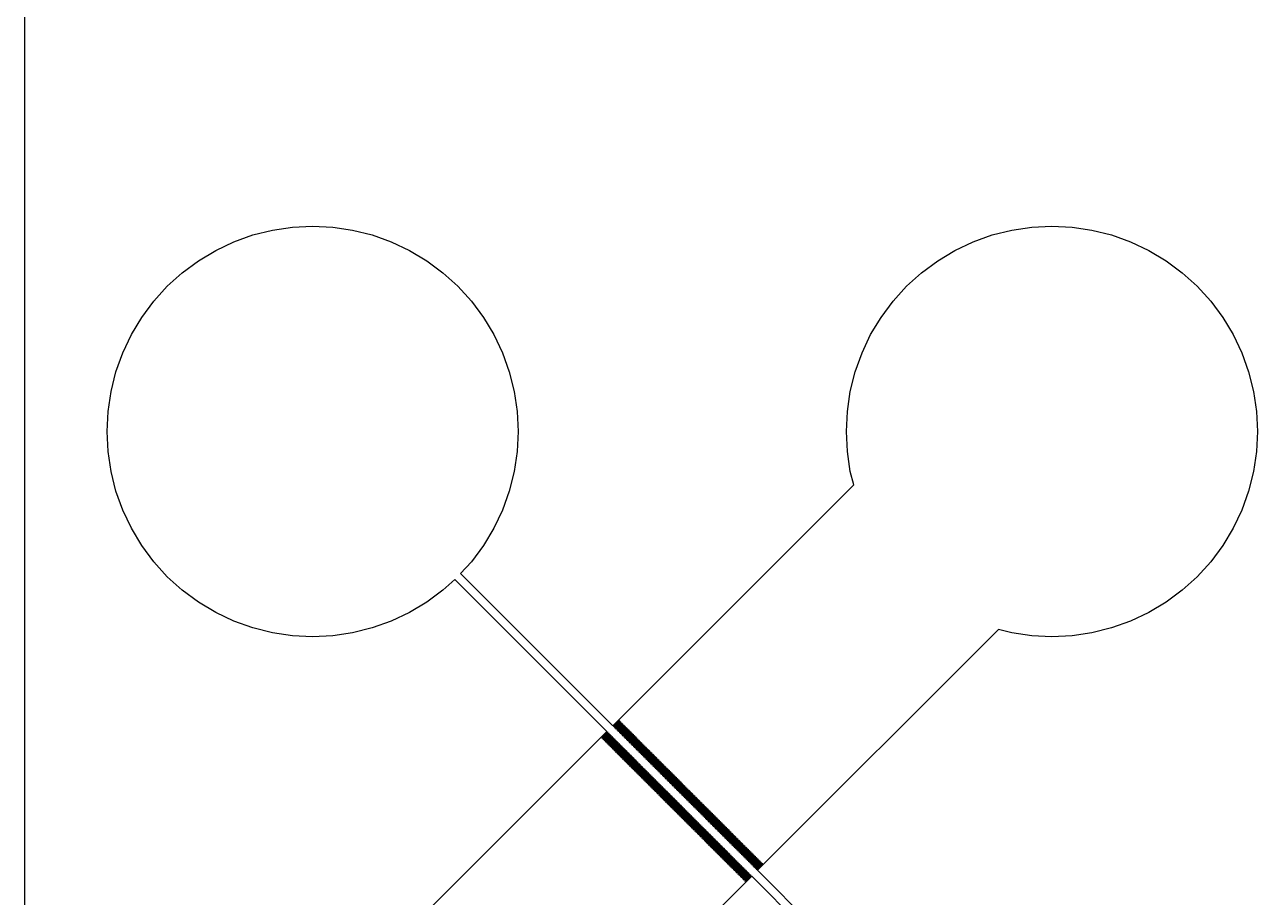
# Model space of a CAD drawing. Extents: x -16 to 132, y -40 to 113.
# Drawn here: x 1.02 to 16.36, y 26.41 to 37.27 of the extents above; entities that cross this region are included whole.
import ezdxf

# ---------------------------------------------------------------- set-up
doc = ezdxf.new("R2010")
doc.units = 0

msp = doc.modelspace()

# ---------------------------------------------------------------- linework, layer by layer
for p, q in [((1.0226, 72.6046), (1.0226, 1.0226)), ((3.86244, 34.6554), (4.1058, 34.7164)), ((4.1058, 34.7164), (4.35397, 34.7532)), ((4.35397, 34.7532), (4.60455, 34.7655)), ((4.60455, 34.7655), (4.85516, 34.7532)), ((4.85516, 34.7532), (5.1033, 34.7164)), ((5.1033, 34.7164), (5.34668, 34.6554)), ((13.0601, 34.6554), (13.3035, 34.7164)), ((13.3035, 34.7164), (13.5516, 34.7532)), ((13.5516, 34.7532), (13.8022, 34.7655)), ((13.8022, 34.7655), (14.0528, 34.7532)), ((14.0528, 34.7532), (14.301, 34.7164)), ((14.301, 34.7164), (14.5443, 34.6554)), ((3.39941, 34.4637), (3.62622, 34.5709)), ((3.62622, 34.5709), (3.86244, 34.6554)), ((5.34668, 34.6554), (5.5829, 34.5709)), ((5.5829, 34.5709), (5.80969, 34.4637)), ((12.5971, 34.4637), (12.8239, 34.5709)), ((12.8239, 34.5709), (13.0601, 34.6554)), ((14.5443, 34.6554), (14.7805, 34.5709)), ((14.7805, 34.5709), (15.0074, 34.4637)), ((3.18425, 34.3347), (3.39941, 34.4637)), ((5.80969, 34.4637), (6.02487, 34.3347)), ((12.3819, 34.3347), (12.5971, 34.4637)), ((15.0074, 34.4637), (15.2225, 34.3347)), ((2.98273, 34.1852), (3.18425, 34.3347)), ((6.02487, 34.3347), (6.22639, 34.1852)), ((12.1804, 34.1852), (12.3819, 34.3347)), ((15.2225, 34.3347), (15.424, 34.1852)), ((2.79683, 34.0167), (2.98273, 34.1852)), ((6.22639, 34.1852), (6.41229, 34.0167)), ((11.9945, 34.0167), (12.1804, 34.1852)), ((15.424, 34.1852), (15.6099, 34.0167)), ((2.62834, 33.8308), (2.79683, 34.0167)), ((6.41229, 34.0167), (6.58078, 33.8308)), ((11.826, 33.8308), (11.9945, 34.0167)), ((15.6099, 34.0167), (15.7784, 33.8308)), ((2.47891, 33.6293), (2.62834, 33.8308)), ((6.58078, 33.8308), (6.73021, 33.6293)), ((11.6766, 33.6293), (11.826, 33.8308)), ((15.7784, 33.8308), (15.9279, 33.6293)), ((2.34991, 33.4142), (2.47891, 33.6293)), ((6.73021, 33.6293), (6.85919, 33.4141)), ((11.5476, 33.4141), (11.6766, 33.6293)), ((15.9279, 33.6293), (16.0569, 33.4142)), ((2.24268, 33.1873), (2.34991, 33.4142)), ((6.85919, 33.4141), (6.96646, 33.1873)), ((11.4403, 33.1873), (11.5476, 33.4141)), ((16.0569, 33.4142), (16.1641, 33.1873)), ((2.15814, 32.9511), (2.24268, 33.1873)), ((6.96646, 33.1873), (7.05098, 32.9511)), ((11.3558, 32.9511), (11.4403, 33.1873)), ((16.1641, 33.1873), (16.2486, 32.9511)), ((2.09718, 32.7078), (2.15814, 32.9511)), ((7.05098, 32.9511), (7.11192, 32.7078)), ((11.2949, 32.7078), (11.3558, 32.9511)), ((16.2486, 32.9511), (16.3096, 32.7078)), ((2.06038, 32.4596), (2.09718, 32.7078)), ((7.11192, 32.7078), (7.14877, 32.4596)), ((11.258, 32.4596), (11.2949, 32.7078)), ((16.3096, 32.7078), (16.3464, 32.4596)), ((2.04807, 32.209), (2.06038, 32.4596)), ((7.14877, 32.4596), (7.16106, 32.209)), ((11.2457, 32.209), (11.258, 32.4596)), ((16.3464, 32.4596), (16.3587, 32.209)), ((2.06038, 31.9584), (2.04807, 32.209)), ((7.16106, 32.209), (7.14876, 31.9584)), ((11.258, 31.9584), (11.2457, 32.209)), ((16.3587, 32.209), (16.3464, 31.9584)), ((2.09718, 31.7103), (2.06038, 31.9584)), ((7.14876, 31.9584), (7.11194, 31.7103)), ((11.2948, 31.7103), (11.258, 31.9584)), ((16.3464, 31.9584), (16.3096, 31.7103)), ((2.15814, 31.4669), (2.09718, 31.7103)), ((7.11194, 31.7103), (7.05098, 31.4669)), ((11.3365, 31.5438), (11.2948, 31.7103)), ((16.3096, 31.7103), (16.2486, 31.4669)), ((2.24268, 31.2307), (2.15814, 31.4669)), ((7.05098, 31.4669), (6.96646, 31.2307)), ((8.33929, 28.5466), (11.3365, 31.5438)), ((16.2486, 31.4669), (16.1641, 31.2307)), ((2.34991, 31.0039), (2.24268, 31.2307)), ((6.96646, 31.2307), (6.85919, 31.0039)), ((16.1641, 31.2307), (16.0569, 31.0039)), ((2.47891, 30.7887), (2.34991, 31.0039)), ((6.85919, 31.0039), (6.73021, 30.7887)), ((16.0569, 31.0039), (15.9279, 30.7887)), ((2.62834, 30.5872), (2.47891, 30.7887)), ((6.73021, 30.7887), (6.58078, 30.5872)), ((15.9279, 30.7887), (15.7784, 30.5872)), ((2.79683, 30.4013), (2.62834, 30.5872)), ((6.58078, 30.5872), (6.44667, 30.4392)), ((15.7784, 30.5872), (15.6099, 30.4013)), ((2.98274, 30.2328), (2.79683, 30.4013)), ((6.37436, 30.3669), (6.22641, 30.2328)), ((8.267, 28.4743), (6.37436, 30.3669)), ((6.44667, 30.4392), (8.33929, 28.5466)), ((15.6099, 30.4013), (15.424, 30.2328)), ((3.18425, 30.0834), (2.98274, 30.2328)), ((6.22641, 30.2328), (6.02489, 30.0834)), ((15.424, 30.2328), (15.2225, 30.0834)), ((3.39943, 29.9544), (3.18425, 30.0834)), ((6.02489, 30.0834), (5.80969, 29.9544)), ((15.2225, 30.0834), (15.0073, 29.9544)), ((3.62624, 29.8471), (3.39943, 29.9544)), ((5.80969, 29.9544), (5.58292, 29.8471)), ((15.0073, 29.9544), (14.7805, 29.8471)), ((3.86246, 29.7626), (3.62624, 29.8471)), ((4.1058, 29.7017), (3.86246, 29.7626)), ((5.34669, 29.7626), (5.10333, 29.7016)), ((5.58292, 29.8471), (5.34669, 29.7626)), ((14.5443, 29.7626), (14.301, 29.7017)), ((14.7805, 29.8471), (14.5443, 29.7626)), ((4.35399, 29.6648), (4.1058, 29.7017)), ((4.60458, 29.6525), (4.35399, 29.6648)), ((4.85518, 29.6648), (4.60458, 29.6525)), ((5.10333, 29.7016), (4.85518, 29.6648)), ((13.137, 29.7433), (10.1398, 26.7461)), ((13.3035, 29.7016), (13.137, 29.7433)), ((13.5516, 29.6648), (13.3035, 29.7016)), ((13.8022, 29.6525), (13.5516, 29.6648)), ((14.0528, 29.6648), (13.8022, 29.6525)), ((14.301, 29.7017), (14.0528, 29.6648)), ((8.41884, 28.6116), (8.34653, 28.5393)), ((8.34653, 28.5393), (8.35376, 28.5321)), ((8.35376, 28.5321), (8.42607, 28.6044)), ((8.43329, 28.5972), (8.36099, 28.5249)), ((8.36823, 28.5177), (8.44054, 28.59)), ((8.44775, 28.5827), (8.37546, 28.5104)), ((8.38269, 28.5032), (8.45499, 28.5755)), ((8.46222, 28.5683), (8.38992, 28.496)), ((8.39716, 28.4887), (8.46944, 28.561)), ((8.47668, 28.5538), (8.40437, 28.4815)), ((8.41162, 28.4743), (8.4839, 28.5466)), ((8.42607, 28.6044), (8.41884, 28.6116)), ((8.49115, 28.5393), (8.41884, 28.467)), ((8.42607, 28.4598), (8.49837, 28.5321)), ((8.44054, 28.59), (8.43329, 28.5972)), ((8.45499, 28.5755), (8.44775, 28.5827)), ((8.46944, 28.561), (8.46222, 28.5683)), ((8.4839, 28.5466), (8.47668, 28.5538)), ((8.49837, 28.5321), (8.49115, 28.5393)), ((5.26976, 25.4771), (8.267, 28.4743)), ((8.27425, 28.467), (8.20193, 28.3947)), ((8.20193, 28.3947), (8.20915, 28.3875)), ((8.20915, 28.3875), (8.28146, 28.4598)), ((8.2887, 28.4526), (8.21638, 28.3803)), ((8.21638, 28.3803), (8.22362, 28.373)), ((8.22362, 28.373), (8.29593, 28.4453)), ((8.30316, 28.4381), (8.23085, 28.3658)), ((8.23807, 28.3586), (8.31038, 28.4309)), ((8.31763, 28.4237), (8.24532, 28.3513)), ((8.25253, 28.3441), (8.32484, 28.4164)), ((8.33208, 28.4092), (8.25977, 28.3369)), ((8.267, 28.3297), (8.33931, 28.402)), ((8.34653, 28.3947), (8.27423, 28.3224)), ((8.28146, 28.4598), (8.27425, 28.467)), ((8.28145, 28.3152), (8.35376, 28.3875)), ((8.29593, 28.4453), (8.2887, 28.4526)), ((8.36099, 28.3803), (8.2887, 28.308)), ((8.29591, 28.3008), (8.36823, 28.373)), ((8.31038, 28.4309), (8.30316, 28.4381)), ((8.32484, 28.4164), (8.31763, 28.4237)), ((8.33931, 28.402), (8.33208, 28.4092)), ((8.35376, 28.3875), (8.34653, 28.3947)), ((8.36099, 28.5249), (8.36823, 28.5177)), ((8.36823, 28.373), (8.36099, 28.3803)), ((8.37546, 28.5104), (8.38269, 28.5032)), ((8.38992, 28.496), (8.39716, 28.4887)), ((8.40437, 28.4815), (8.41162, 28.4743)), ((8.41884, 28.467), (8.42607, 28.4598)), ((8.50562, 28.5249), (8.4333, 28.4526)), ((8.4333, 28.4526), (8.44054, 28.4453)), ((8.44054, 28.4453), (8.51283, 28.5177)), ((8.52008, 28.5104), (8.44777, 28.4381)), ((8.44777, 28.4381), (8.455, 28.4309)), ((8.455, 28.4309), (8.5273, 28.5032)), ((8.53453, 28.496), (8.46222, 28.4237)), ((8.46222, 28.4237), (8.46947, 28.4164)), ((8.46947, 28.4164), (8.54176, 28.4887)), ((8.549, 28.4815), (8.47668, 28.4092)), ((8.47668, 28.4092), (8.4839, 28.402)), ((8.4839, 28.402), (8.55621, 28.4743)), ((8.56346, 28.467), (8.49115, 28.3947)), ((8.49115, 28.3947), (8.49837, 28.3875)), ((8.49837, 28.3875), (8.57068, 28.4598)), ((8.51283, 28.5177), (8.50562, 28.5249)), ((8.57791, 28.4526), (8.50562, 28.3803)), ((8.50562, 28.3803), (8.51283, 28.373)), ((8.51283, 28.373), (8.58514, 28.4453)), ((8.5273, 28.5032), (8.52008, 28.5104)), ((8.59238, 28.4381), (8.52008, 28.3658)), ((8.5273, 28.3586), (8.59961, 28.4309)), ((8.54176, 28.4887), (8.53453, 28.496)), ((8.60683, 28.4236), (8.53455, 28.3513)), ((8.54176, 28.3441), (8.61407, 28.4164)), ((8.55621, 28.4743), (8.549, 28.4815)), ((8.62129, 28.4092), (8.54901, 28.3369)), ((8.55623, 28.3297), (8.62854, 28.4019)), ((8.57068, 28.4598), (8.56346, 28.467)), ((8.63576, 28.3947), (8.56346, 28.3224)), ((8.57069, 28.3152), (8.64301, 28.3875)), ((8.58514, 28.4453), (8.57791, 28.4526)), ((8.65022, 28.3803), (8.57793, 28.308)), ((8.58514, 28.3007), (8.65746, 28.373)), ((8.59961, 28.4309), (8.59238, 28.4381)), ((8.61407, 28.4164), (8.60683, 28.4236)), ((8.62854, 28.4019), (8.62129, 28.4092)), ((8.64301, 28.3875), (8.63576, 28.3947)), ((8.65746, 28.373), (8.65022, 28.3803)), ((8.23085, 28.3658), (8.23807, 28.3586)), ((8.24532, 28.3513), (8.25253, 28.3441)), ((8.25977, 28.3369), (8.267, 28.3297)), ((8.27423, 28.3224), (8.28145, 28.3152)), ((8.2887, 28.308), (8.29591, 28.3008)), ((8.37546, 28.3658), (8.30316, 28.2935)), ((8.30316, 28.2935), (8.31038, 28.2863)), ((8.31038, 28.2863), (8.38269, 28.3586)), ((8.38992, 28.3513), (8.31763, 28.279)), ((8.31763, 28.279), (8.32486, 28.2718)), ((8.32486, 28.2718), (8.39717, 28.3441)), ((8.40439, 28.3369), (8.33209, 28.2646)), ((8.33209, 28.2646), (8.33931, 28.2574)), ((8.33931, 28.2574), (8.41162, 28.3297)), ((8.41885, 28.3224), (8.34654, 28.2501)), ((8.34654, 28.2501), (8.35378, 28.2429)), ((8.35378, 28.2429), (8.42609, 28.3152)), ((8.4333, 28.308), (8.36099, 28.2357)), ((8.36099, 28.2357), (8.36824, 28.2284)), ((8.36824, 28.2284), (8.44055, 28.3007)), ((8.38269, 28.3586), (8.37546, 28.3658)), ((8.44777, 28.2935), (8.37546, 28.2212)), ((8.37546, 28.2212), (8.38271, 28.214)), ((8.38271, 28.214), (8.45502, 28.2863)), ((8.39717, 28.3441), (8.38992, 28.3513)), ((8.46223, 28.279), (8.38992, 28.2067)), ((8.39716, 28.1995), (8.46947, 28.2718)), ((8.41162, 28.3297), (8.40439, 28.3369)), ((8.4767, 28.2646), (8.40439, 28.1923)), ((8.41162, 28.185), (8.48392, 28.2574)), ((8.49115, 28.2501), (8.41884, 28.1778)), ((8.42609, 28.3152), (8.41885, 28.3224)), ((8.42609, 28.1706), (8.49838, 28.2429)), ((8.44055, 28.3007), (8.4333, 28.308)), ((8.50562, 28.2357), (8.4333, 28.1634)), ((8.44055, 28.1561), (8.51285, 28.2284)), ((8.45502, 28.2863), (8.44777, 28.2935)), ((8.52008, 28.2212), (8.44777, 28.1489)), ((8.46947, 28.2718), (8.46223, 28.279)), ((8.48392, 28.2574), (8.4767, 28.2646)), ((8.49838, 28.2429), (8.49115, 28.2501)), ((8.51285, 28.2284), (8.50562, 28.2357)), ((8.52008, 28.3658), (8.5273, 28.3586)), ((8.52731, 28.214), (8.52008, 28.2212)), ((8.53455, 28.3513), (8.54176, 28.3441)), ((8.54901, 28.3369), (8.55623, 28.3297)), ((8.56346, 28.3224), (8.57069, 28.3152)), ((8.57793, 28.308), (8.58514, 28.3007)), ((8.66469, 28.3658), (8.59239, 28.2935)), ((8.59239, 28.2935), (8.59961, 28.2863)), ((8.59961, 28.2863), (8.67192, 28.3586)), ((8.67914, 28.3513), (8.60683, 28.279)), ((8.60683, 28.279), (8.61407, 28.2718)), ((8.61407, 28.2718), (8.68639, 28.3441)), ((8.6936, 28.3369), (8.62129, 28.2646)), ((8.62129, 28.2646), (8.62854, 28.2573)), ((8.62854, 28.2573), (8.70085, 28.3297)), ((8.70807, 28.3224), (8.63576, 28.2501)), ((8.63576, 28.2501), (8.64299, 28.2429)), ((8.64299, 28.2429), (8.7153, 28.3152)), ((8.72253, 28.308), (8.65022, 28.2356)), ((8.65022, 28.2356), (8.65747, 28.2284)), ((8.65747, 28.2284), (8.72977, 28.3007)), ((8.67192, 28.3586), (8.66469, 28.3658)), ((8.73698, 28.2935), (8.66469, 28.2212)), ((8.66469, 28.2212), (8.67194, 28.214)), ((8.67194, 28.214), (8.74422, 28.2863)), ((8.68639, 28.3441), (8.67914, 28.3513)), ((8.75145, 28.279), (8.67915, 28.2067)), ((8.68639, 28.1995), (8.75868, 28.2718)), ((8.70085, 28.3297), (8.6936, 28.3369)), ((8.76591, 28.2646), (8.69362, 28.1923)), ((8.70085, 28.185), (8.77315, 28.2573)), ((8.7153, 28.3152), (8.70807, 28.3224)), ((8.78038, 28.2501), (8.70808, 28.1778)), ((8.71532, 28.1706), (8.78761, 28.2429)), ((8.72977, 28.3007), (8.72253, 28.308)), ((8.79485, 28.2356), (8.72253, 28.1633)), ((8.72978, 28.1561), (8.80208, 28.2284)), ((8.74422, 28.2863), (8.73698, 28.2935)), ((8.80931, 28.2212), (8.737, 28.1489)), ((8.75868, 28.2718), (8.75145, 28.279)), ((8.77315, 28.2573), (8.76591, 28.2646)), ((8.78761, 28.2429), (8.78038, 28.2501)), ((8.80208, 28.2284), (8.79485, 28.2356)), ((8.81653, 28.214), (8.80931, 28.2212)), ((8.38992, 28.2067), (8.39716, 28.1995)), ((8.40439, 28.1923), (8.41162, 28.185)), ((8.41884, 28.1778), (8.42609, 28.1706)), ((8.4333, 28.1634), (8.44055, 28.1561)), ((8.44777, 28.1489), (8.45502, 28.1417)), ((8.45502, 28.1417), (8.52731, 28.214)), ((8.53455, 28.2067), (8.46223, 28.1344)), ((8.46223, 28.1344), (8.46948, 28.1272)), ((8.46948, 28.1272), (8.54178, 28.1995)), ((8.54901, 28.1923), (8.4767, 28.12)), ((8.4767, 28.12), (8.48393, 28.1127)), ((8.48393, 28.1127), (8.55624, 28.185)), ((8.56348, 28.1778), (8.49117, 28.1055)), ((8.49117, 28.1055), (8.49838, 28.0983)), ((8.49838, 28.0983), (8.57069, 28.1706)), ((8.57794, 28.1633), (8.50563, 28.091)), ((8.50563, 28.091), (8.51285, 28.0838)), ((8.51285, 28.0838), (8.58516, 28.1561)), ((8.59239, 28.1489), (8.52008, 28.0766)), ((8.52008, 28.0766), (8.52731, 28.0694)), ((8.52731, 28.0694), (8.59962, 28.1416)), ((8.54178, 28.1995), (8.53455, 28.2067)), ((8.60686, 28.1344), (8.53455, 28.0621)), ((8.54176, 28.0549), (8.61407, 28.1272)), ((8.55624, 28.185), (8.54901, 28.1923)), ((8.62131, 28.12), (8.54901, 28.0477)), ((8.55623, 28.0404), (8.62854, 28.1127)), ((8.57069, 28.1706), (8.56348, 28.1778)), ((8.63577, 28.1055), (8.56348, 28.0332)), ((8.57069, 28.026), (8.64301, 28.0983)), ((8.65022, 28.091), (8.57793, 28.0187)), ((8.58516, 28.1561), (8.57794, 28.1633)), ((8.58516, 28.0115), (8.65747, 28.0838)), ((8.59962, 28.1416), (8.59239, 28.1489)), ((8.66469, 28.0766), (8.59239, 28.0043)), ((8.59962, 27.997), (8.67194, 28.0694)), ((8.61407, 28.1272), (8.60686, 28.1344)), ((8.62854, 28.1127), (8.62131, 28.12)), ((8.64301, 28.0983), (8.63577, 28.1055)), ((8.65747, 28.0838), (8.65022, 28.091)), ((8.67194, 28.0694), (8.66469, 28.0766)), ((8.67915, 28.2067), (8.68639, 28.1995)), ((8.69362, 28.1923), (8.70085, 28.185)), ((8.70808, 28.1778), (8.71532, 28.1706)), ((8.72253, 28.1633), (8.72978, 28.1561)), ((8.737, 28.1489), (8.74422, 28.1416)), ((8.74422, 28.1416), (8.81653, 28.214)), ((8.82378, 28.2067), (8.75146, 28.1344)), ((8.75146, 28.1344), (8.75868, 28.1272)), ((8.75868, 28.1272), (8.83099, 28.1995)), ((8.83823, 28.1923), (8.76591, 28.12)), ((8.76591, 28.12), (8.77315, 28.1127)), ((8.77315, 28.1127), (8.84546, 28.185)), ((8.85269, 28.1778), (8.78038, 28.1055)), ((8.78038, 28.1055), (8.78761, 28.0983)), ((8.78761, 28.0983), (8.85991, 28.1706)), ((8.86716, 28.1633), (8.79485, 28.091)), ((8.79485, 28.091), (8.80208, 28.0838)), ((8.80208, 28.0838), (8.87437, 28.1561)), ((8.88161, 28.1489), (8.80931, 28.0766)), ((8.80931, 28.0766), (8.81654, 28.0694)), ((8.81654, 28.0694), (8.88884, 28.1416)), ((8.83099, 28.1995), (8.82378, 28.2067)), ((8.89606, 28.1344), (8.82378, 28.0621)), ((8.83101, 28.0549), (8.90331, 28.1272)), ((8.84546, 28.185), (8.83823, 28.1923)), ((8.91052, 28.1199), (8.83824, 28.0477)), ((8.84546, 28.0404), (8.91777, 28.1127)), ((8.85991, 28.1706), (8.85269, 28.1778)), ((8.92499, 28.1055), (8.85271, 28.0332)), ((8.85992, 28.026), (8.93224, 28.0983)), ((8.87437, 28.1561), (8.86716, 28.1633)), ((8.93945, 28.091), (8.86716, 28.0187)), ((8.87439, 28.0115), (8.9467, 28.0838)), ((8.88884, 28.1416), (8.88161, 28.1489)), ((8.95392, 28.0766), (8.88161, 28.0043)), ((8.88885, 27.997), (8.96117, 28.0693)), ((8.90331, 28.1272), (8.89606, 28.1344)), ((8.91777, 28.1127), (8.91052, 28.1199)), ((8.93224, 28.0983), (8.92499, 28.1055)), ((8.9467, 28.0838), (8.93945, 28.091)), ((8.96117, 28.0693), (8.95392, 28.0766)), ((8.53455, 28.0621), (8.54176, 28.0549)), ((8.54901, 28.0477), (8.55623, 28.0404)), ((8.56348, 28.0332), (8.57069, 28.026)), ((8.57793, 28.0187), (8.58516, 28.0115)), ((8.59239, 28.0043), (8.59962, 27.997)), ((8.67915, 28.0621), (8.60686, 27.9898)), ((8.60686, 27.9898), (8.61409, 27.9826)), ((8.61409, 27.9826), (8.6864, 28.0549)), ((8.69362, 28.0477), (8.62131, 27.9753)), ((8.62131, 27.9753), (8.62856, 27.9681)), ((8.62856, 27.9681), (8.70087, 28.0404)), ((8.70808, 28.0332), (8.63577, 27.9609)), ((8.63577, 27.9609), (8.64301, 27.9537)), ((8.64301, 27.9537), (8.71532, 28.026)), ((8.72255, 28.0187), (8.65024, 27.9464)), ((8.65024, 27.9464), (8.65747, 27.9392)), ((8.65747, 27.9392), (8.72978, 28.0115)), ((8.73701, 28.0043), (8.6647, 27.932)), ((8.6647, 27.932), (8.67194, 27.9247)), ((8.67194, 27.9247), (8.74423, 27.997)), ((8.6864, 28.0549), (8.67915, 28.0621)), ((8.75146, 27.9898), (8.67915, 27.9175)), ((8.67915, 27.9175), (8.6864, 27.9103)), ((8.6864, 27.9103), (8.7587, 27.9826)), ((8.70087, 28.0404), (8.69362, 28.0477)), ((8.76593, 27.9753), (8.69362, 27.903)), ((8.70085, 27.8958), (8.77315, 27.9681)), ((8.71532, 28.026), (8.70808, 28.0332)), ((8.7804, 27.9609), (8.70808, 27.8886)), ((8.71532, 27.8813), (8.78761, 27.9537)), ((8.79485, 27.9464), (8.72253, 27.8741)), ((8.72978, 28.0115), (8.72255, 28.0187)), ((8.72978, 27.8669), (8.80208, 27.9392)), ((8.80931, 27.932), (8.737, 27.8597)), ((8.74423, 27.997), (8.73701, 28.0043)), ((8.74423, 27.8524), (8.81654, 27.9247)), ((8.7587, 27.9826), (8.75146, 27.9898)), ((8.82378, 27.9175), (8.75146, 27.8452)), ((8.77315, 27.9681), (8.76593, 27.9753)), ((8.78761, 27.9537), (8.7804, 27.9609)), ((8.80208, 27.9392), (8.79485, 27.9464)), ((8.81654, 27.9247), (8.80931, 27.932)), ((8.82378, 28.0621), (8.83101, 28.0549)), ((8.83101, 27.9103), (8.82378, 27.9175)), ((8.83824, 28.0477), (8.84546, 28.0404)), ((8.85271, 28.0332), (8.85992, 28.026)), ((8.86716, 28.0187), (8.87439, 28.0115)), ((8.88161, 28.0043), (8.88885, 27.997)), ((8.96838, 28.0621), (8.89607, 27.9898)), ((8.89607, 27.9898), (8.90331, 27.9826)), ((8.90331, 27.9826), (8.97562, 28.0549)), ((8.98285, 28.0476), (8.91054, 27.9753)), ((8.91054, 27.9753), (8.91777, 27.9681)), ((8.91777, 27.9681), (8.99008, 28.0404)), ((8.9973, 28.0332), (8.92499, 27.9609)), ((8.92499, 27.9609), (8.93224, 27.9536)), ((8.93224, 27.9536), (9.00455, 28.026)), ((9.01176, 28.0187), (8.93945, 27.9464)), ((8.93945, 27.9464), (8.9467, 27.9392)), ((8.9467, 27.9392), (9.01898, 28.0115)), ((9.02623, 28.0043), (8.95392, 27.932)), ((8.95392, 27.932), (8.96117, 27.9247)), ((8.96117, 27.9247), (9.03345, 27.997)), ((8.97562, 28.0549), (8.96838, 28.0621)), ((9.0407, 27.9898), (8.96838, 27.9175)), ((8.96838, 27.9175), (8.97563, 27.9103)), ((8.97563, 27.9103), (9.04791, 27.9826)), ((8.99008, 28.0404), (8.98285, 28.0476)), ((9.05516, 27.9753), (8.98285, 27.903)), ((8.9901, 27.8958), (9.06238, 27.9681)), ((9.00455, 28.026), (8.9973, 28.0332)), ((9.06963, 27.9609), (8.99731, 27.8886)), ((9.00455, 27.8813), (9.07684, 27.9536)), ((9.01898, 28.0115), (9.01176, 28.0187)), ((9.08409, 27.9464), (9.01178, 27.8741)), ((9.019, 27.8669), (9.09131, 27.9392)), ((9.03345, 27.997), (9.02623, 28.0043)), ((9.09854, 27.932), (9.02623, 27.8596)), ((9.03346, 27.8524), (9.10577, 27.9247)), ((9.04791, 27.9826), (9.0407, 27.9898)), ((9.11301, 27.9175), (9.0407, 27.8452)), ((9.06238, 27.9681), (9.05516, 27.9753)), ((9.07684, 27.9536), (9.06963, 27.9609)), ((9.09131, 27.9392), (9.08409, 27.9464)), ((9.10577, 27.9247), (9.09854, 27.932)), ((9.12022, 27.9103), (9.11301, 27.9175)), ((8.69362, 27.903), (8.70085, 27.8958)), ((8.70808, 27.8886), (8.71532, 27.8813)), ((8.72253, 27.8741), (8.72978, 27.8669)), ((8.737, 27.8597), (8.74423, 27.8524)), ((8.75146, 27.8452), (8.7587, 27.838)), ((8.7587, 27.838), (8.83101, 27.9103)), ((8.83826, 27.903), (8.76595, 27.8307)), ((8.76595, 27.8307), (8.77316, 27.8235)), ((8.77316, 27.8235), (8.84547, 27.8958)), ((8.85271, 27.8886), (8.7804, 27.8163)), ((8.7804, 27.8163), (8.78763, 27.809)), ((8.78763, 27.809), (8.85994, 27.8813)), ((8.86717, 27.8741), (8.79486, 27.8018)), ((8.79486, 27.8018), (8.80208, 27.7946)), ((8.80208, 27.7946), (8.87439, 27.8669)), ((8.88162, 27.8596), (8.80933, 27.7873)), ((8.80933, 27.7873), (8.81654, 27.7801)), ((8.81654, 27.7801), (8.88885, 27.8524)), ((8.89607, 27.8452), (8.82378, 27.7729)), ((8.82378, 27.7729), (8.83101, 27.7657)), ((8.83101, 27.7657), (8.90332, 27.838)), ((8.91054, 27.8307), (8.83824, 27.7584)), ((8.83824, 27.7584), (8.84547, 27.7512)), ((8.84547, 27.8958), (8.83826, 27.903)), ((8.84547, 27.7512), (8.91779, 27.8235)), ((8.85994, 27.8813), (8.85271, 27.8886)), ((8.925, 27.8163), (8.85271, 27.744)), ((8.85992, 27.7367), (8.93224, 27.8091)), ((8.87439, 27.8669), (8.86717, 27.8741)), ((8.93947, 27.8018), (8.86717, 27.7295)), ((8.87439, 27.7223), (8.9467, 27.7946)), ((8.88885, 27.8524), (8.88162, 27.8596)), ((8.95393, 27.7874), (8.88162, 27.715)), ((8.88885, 27.7078), (8.96117, 27.7801)), ((8.90332, 27.838), (8.89607, 27.8452)), ((8.9684, 27.7729), (8.89609, 27.7006)), ((8.90332, 27.6933), (8.97563, 27.7657)), ((8.91779, 27.8235), (8.91054, 27.8307)), ((8.98286, 27.7584), (8.91055, 27.6861)), ((8.93224, 27.8091), (8.925, 27.8163)), ((8.9467, 27.7946), (8.93947, 27.8018)), ((8.96117, 27.7801), (8.95393, 27.7874)), ((8.97563, 27.7657), (8.9684, 27.7729)), ((8.98285, 27.903), (8.9901, 27.8958)), ((8.9901, 27.7512), (8.98286, 27.7584)), ((8.99731, 27.8886), (9.00455, 27.8813)), ((9.01178, 27.8741), (9.019, 27.8669)), ((9.02623, 27.8596), (9.03346, 27.8524)), ((9.0407, 27.8452), (9.04791, 27.838)), ((9.04791, 27.838), (9.12022, 27.9103)), ((9.12747, 27.903), (9.05516, 27.8307)), ((9.05516, 27.8307), (9.06238, 27.8235)), ((9.06238, 27.8235), (9.13469, 27.8958)), ((9.14194, 27.8886), (9.06963, 27.8163)), ((9.06963, 27.8163), (9.07684, 27.809)), ((9.07684, 27.809), (9.14915, 27.8813)), ((9.15637, 27.8741), (9.08409, 27.8018)), ((9.08409, 27.8018), (9.09131, 27.7946)), ((9.09131, 27.7946), (9.16362, 27.8669)), ((9.17084, 27.8596), (9.09856, 27.7873)), ((9.09856, 27.7873), (9.10577, 27.7801)), ((9.10577, 27.7801), (9.17807, 27.8524)), ((9.1853, 27.8452), (9.11302, 27.7729)), ((9.11302, 27.7729), (9.12024, 27.7657)), ((9.12024, 27.7657), (9.19254, 27.8379)), ((9.13469, 27.8958), (9.12747, 27.903)), ((9.19977, 27.8307), (9.12747, 27.7584)), ((9.12747, 27.7584), (9.1347, 27.7512)), ((9.1347, 27.7512), (9.207, 27.8235)), ((9.14915, 27.8813), (9.14194, 27.8886)), ((9.21423, 27.8163), (9.14194, 27.7439)), ((9.14915, 27.7367), (9.22147, 27.809)), ((9.16362, 27.8669), (9.15637, 27.8741)), ((9.2287, 27.8018), (9.15639, 27.7295)), ((9.16362, 27.7223), (9.23593, 27.7946)), ((9.17807, 27.8524), (9.17084, 27.8596)), ((9.24316, 27.7873), (9.17085, 27.715)), ((9.17809, 27.7078), (9.2504, 27.7801)), ((9.19254, 27.8379), (9.1853, 27.8452)), ((9.25761, 27.7729), (9.1853, 27.7006)), ((9.19255, 27.6933), (9.26486, 27.7656)), ((9.207, 27.8235), (9.19977, 27.8307)), ((9.27208, 27.7584), (9.19977, 27.6861)), ((9.22147, 27.809), (9.21423, 27.8163)), ((9.23593, 27.7946), (9.2287, 27.8018)), ((9.2504, 27.7801), (9.24316, 27.7873)), ((9.26486, 27.7656), (9.25761, 27.7729)), ((9.2793, 27.7512), (9.27208, 27.7584)), ((8.85271, 27.744), (8.85992, 27.7367)), ((8.86717, 27.7295), (8.87439, 27.7223)), ((8.88162, 27.715), (8.88885, 27.7078)), ((8.89609, 27.7006), (8.90332, 27.6933)), ((8.91055, 27.6861), (8.91779, 27.6789)), ((8.91779, 27.6789), (8.9901, 27.7512)), ((8.99733, 27.7439), (8.92502, 27.6716)), ((8.92502, 27.6716), (8.93225, 27.6644)), ((8.93225, 27.6644), (9.00456, 27.7367)), ((9.01178, 27.7295), (8.93947, 27.6572)), ((8.93947, 27.6572), (8.94672, 27.6499)), ((8.94672, 27.6499), (9.01901, 27.7223)), ((9.02625, 27.715), (8.95393, 27.6427)), ((8.95393, 27.6427), (8.96117, 27.6355)), ((8.96117, 27.6355), (9.03346, 27.7078)), ((9.04071, 27.7006), (8.9684, 27.6283)), ((8.9684, 27.6283), (8.97563, 27.621)), ((8.97563, 27.621), (9.04793, 27.6933)), ((9.05516, 27.6861), (8.98285, 27.6138)), ((8.98285, 27.6138), (8.9901, 27.6066)), ((8.9901, 27.6066), (9.06239, 27.6789)), ((9.06963, 27.6717), (8.99731, 27.5993)), ((9.00456, 27.7367), (8.99733, 27.7439)), ((9.00455, 27.5921), (9.07684, 27.6644)), ((9.01901, 27.7223), (9.01178, 27.7295)), ((9.08409, 27.6572), (9.01178, 27.5849)), ((9.019, 27.5777), (9.09131, 27.65)), ((9.03346, 27.7078), (9.02625, 27.715)), ((9.09856, 27.6427), (9.02625, 27.5704)), ((9.03346, 27.5632), (9.10577, 27.6355)), ((9.04793, 27.6933), (9.04071, 27.7006)), ((9.11302, 27.6283), (9.04071, 27.556)), ((9.04793, 27.5487), (9.12024, 27.621)), ((9.06239, 27.6789), (9.05516, 27.6861)), ((9.12749, 27.6138), (9.05518, 27.5415)), ((9.06239, 27.5343), (9.1347, 27.6066)), ((9.07684, 27.6644), (9.06963, 27.6717)), ((9.09131, 27.65), (9.08409, 27.6572)), ((9.10577, 27.6355), (9.09856, 27.6427)), ((9.12024, 27.621), (9.11302, 27.6283)), ((9.1347, 27.6066), (9.12749, 27.6138)), ((9.14194, 27.7439), (9.14915, 27.7367)), ((9.15639, 27.7295), (9.16362, 27.7223)), ((9.17085, 27.715), (9.17809, 27.7078)), ((9.1853, 27.7006), (9.19255, 27.6933)), ((9.19977, 27.6861), (9.207, 27.6789)), ((9.207, 27.6789), (9.2793, 27.7512)), ((9.28654, 27.7439), (9.21423, 27.6716)), ((9.21423, 27.6716), (9.22147, 27.6644)), ((9.22147, 27.6644), (9.29376, 27.7367)), ((9.30099, 27.7295), (9.2287, 27.6572)), ((9.2287, 27.6572), (9.23593, 27.6499)), ((9.23593, 27.6499), (9.30823, 27.7223)), ((9.31546, 27.715), (9.24315, 27.6427)), ((9.24315, 27.6427), (9.2504, 27.6355)), ((9.2504, 27.6355), (9.32268, 27.7078)), ((9.32993, 27.7006), (9.25761, 27.6283)), ((9.25761, 27.6283), (9.26485, 27.621)), ((9.26485, 27.621), (9.33714, 27.6933)), ((9.34439, 27.6861), (9.27208, 27.6138)), ((9.27208, 27.6138), (9.2793, 27.6066)), ((9.2793, 27.6066), (9.35161, 27.6789)), ((9.35884, 27.6717), (9.28653, 27.5993)), ((9.29376, 27.7367), (9.28654, 27.7439)), ((9.29376, 27.5921), (9.36607, 27.6644)), ((9.30823, 27.7223), (9.30099, 27.7295)), ((9.37331, 27.6572), (9.30099, 27.5849)), ((9.30821, 27.5777), (9.38052, 27.65)), ((9.32268, 27.7078), (9.31546, 27.715)), ((9.38777, 27.6427), (9.31546, 27.5704)), ((9.32268, 27.5632), (9.39499, 27.6355)), ((9.33714, 27.6933), (9.32993, 27.7006)), ((9.40224, 27.6283), (9.32993, 27.556)), ((9.33714, 27.5487), (9.40945, 27.621)), ((9.35161, 27.6789), (9.34439, 27.6861)), ((9.41667, 27.6138), (9.34439, 27.5415)), ((9.35161, 27.5343), (9.42392, 27.6066)), ((9.36607, 27.6644), (9.35884, 27.6717)), ((9.38052, 27.65), (9.37331, 27.6572)), ((9.39499, 27.6355), (9.38777, 27.6427)), ((9.40945, 27.621), (9.40224, 27.6283)), ((9.42392, 27.6066), (9.41667, 27.6138)), ((8.99731, 27.5993), (9.00455, 27.5921)), ((9.01178, 27.5849), (9.019, 27.5777)), ((9.02625, 27.5704), (9.03346, 27.5632)), ((9.04071, 27.556), (9.04793, 27.5487)), ((9.05518, 27.5415), (9.06239, 27.5343)), ((9.14195, 27.5993), (9.06964, 27.527)), ((9.06964, 27.527), (9.07686, 27.5198)), ((9.07686, 27.5198), (9.14917, 27.5921)), ((9.15639, 27.5849), (9.08409, 27.5126)), ((9.08409, 27.5126), (9.09132, 27.5053)), ((9.09132, 27.5053), (9.16364, 27.5776)), ((9.17084, 27.5704), (9.09854, 27.4981)), ((9.09854, 27.4981), (9.10577, 27.4909)), ((9.10577, 27.4909), (9.17809, 27.5632)), ((9.1853, 27.556), (9.11301, 27.4837)), ((9.11301, 27.4837), (9.12022, 27.4764)), ((9.12022, 27.4764), (9.19254, 27.5488)), ((9.19977, 27.5415), (9.12747, 27.4692)), ((9.12747, 27.4692), (9.13469, 27.462)), ((9.13469, 27.462), (9.207, 27.5343)), ((9.21423, 27.527), (9.14194, 27.4547)), ((9.14194, 27.4547), (9.14915, 27.4475)), ((9.14917, 27.5921), (9.14195, 27.5993)), ((9.14915, 27.4475), (9.22147, 27.5198)), ((9.16364, 27.5776), (9.15639, 27.5849)), ((9.2287, 27.5126), (9.15639, 27.4403)), ((9.16362, 27.433), (9.23593, 27.5054)), ((9.17809, 27.5632), (9.17084, 27.5704)), ((9.24316, 27.4981), (9.17085, 27.4258)), ((9.17809, 27.4186), (9.2504, 27.4909)), ((9.19254, 27.5488), (9.1853, 27.556)), ((9.25763, 27.4836), (9.18532, 27.4113)), ((9.19255, 27.4041), (9.26486, 27.4764)), ((9.207, 27.5343), (9.19977, 27.5415)), ((9.27208, 27.4692), (9.19977, 27.3969)), ((9.20702, 27.3896), (9.27931, 27.462)), ((9.22147, 27.5198), (9.21423, 27.527)), ((9.28654, 27.4547), (9.21423, 27.3824)), ((9.23593, 27.5054), (9.2287, 27.5126)), ((9.2504, 27.4909), (9.24316, 27.4981)), ((9.26486, 27.4764), (9.25763, 27.4836)), ((9.27931, 27.462), (9.27208, 27.4692)), ((9.28653, 27.5993), (9.29376, 27.5921)), ((9.29376, 27.4475), (9.28654, 27.4547)), ((9.30099, 27.5849), (9.30821, 27.5777)), ((9.31546, 27.5704), (9.32268, 27.5632)), ((9.32993, 27.556), (9.33714, 27.5487)), ((9.34439, 27.5415), (9.35161, 27.5343)), ((9.43114, 27.5993), (9.35886, 27.527)), ((9.35886, 27.527), (9.36607, 27.5198)), ((9.36607, 27.5198), (9.43837, 27.5921)), ((9.4456, 27.5849), (9.37332, 27.5126)), ((9.37332, 27.5126), (9.38054, 27.5054)), ((9.38054, 27.5054), (9.45284, 27.5776)), ((9.46007, 27.5704), (9.38777, 27.4981)), ((9.38777, 27.4981), (9.395, 27.4909)), ((9.395, 27.4909), (9.4673, 27.5632)), ((9.47453, 27.556), (9.40224, 27.4836)), ((9.40224, 27.4836), (9.40945, 27.4764)), ((9.40945, 27.4764), (9.48177, 27.5487)), ((9.489, 27.5415), (9.41669, 27.4692)), ((9.41669, 27.4692), (9.42392, 27.462)), ((9.42392, 27.462), (9.49623, 27.5343)), ((9.43837, 27.5921), (9.43114, 27.5993)), ((9.50346, 27.527), (9.43115, 27.4547)), ((9.43115, 27.4547), (9.43839, 27.4475)), ((9.43839, 27.4475), (9.5107, 27.5198)), ((9.45284, 27.5776), (9.4456, 27.5849)), ((9.51791, 27.5126), (9.4456, 27.4403)), ((9.45285, 27.433), (9.52516, 27.5053)), ((9.4673, 27.5632), (9.46007, 27.5704)), ((9.53238, 27.4981), (9.46007, 27.4258)), ((9.4673, 27.4186), (9.5396, 27.4909)), ((9.48177, 27.5487), (9.47453, 27.556)), ((9.54684, 27.4836), (9.47453, 27.4113)), ((9.48177, 27.4041), (9.55406, 27.4764)), ((9.49623, 27.5343), (9.489, 27.5415)), ((9.56129, 27.4692), (9.489, 27.3969)), ((9.49623, 27.3896), (9.56853, 27.462)), ((9.5107, 27.5198), (9.50346, 27.527)), ((9.57576, 27.4547), (9.50346, 27.3824)), ((9.52516, 27.5053), (9.51791, 27.5126)), ((9.5396, 27.4909), (9.53238, 27.4981)), ((9.55406, 27.4764), (9.54684, 27.4836)), ((9.56853, 27.462), (9.56129, 27.4692)), ((9.58299, 27.4475), (9.57576, 27.4547)), ((9.15639, 27.4403), (9.16362, 27.433)), ((9.17085, 27.4258), (9.17809, 27.4186)), ((9.18532, 27.4113), (9.19255, 27.4041)), ((9.19977, 27.3969), (9.20702, 27.3896)), ((9.21423, 27.3824), (9.22147, 27.3752)), ((9.22147, 27.3752), (9.29376, 27.4475)), ((9.30101, 27.4403), (9.2287, 27.368)), ((9.2287, 27.368), (9.23593, 27.3607)), ((9.23593, 27.3607), (9.30823, 27.433)), ((9.31546, 27.4258), (9.24315, 27.3535)), ((9.24315, 27.3535), (9.2504, 27.3463)), ((9.2504, 27.3463), (9.32269, 27.4186)), ((9.32993, 27.4114), (9.25761, 27.3391)), ((9.25761, 27.3391), (9.26485, 27.3318)), ((9.26485, 27.3318), (9.33714, 27.4041)), ((9.34439, 27.3969), (9.27208, 27.3246)), ((9.27208, 27.3246), (9.2793, 27.3174)), ((9.2793, 27.3174), (9.35161, 27.3897)), ((9.35886, 27.3824), (9.28654, 27.3101)), ((9.28654, 27.3101), (9.29376, 27.3029)), ((9.29376, 27.3029), (9.36607, 27.3752)), ((9.30823, 27.433), (9.30101, 27.4403)), ((9.37332, 27.368), (9.30101, 27.2957)), ((9.30824, 27.2884), (9.38055, 27.3607)), ((9.32269, 27.4186), (9.31546, 27.4258)), ((9.38779, 27.3535), (9.31548, 27.2812)), ((9.32269, 27.274), (9.395, 27.3463)), ((9.33714, 27.4041), (9.32993, 27.4114)), ((9.40225, 27.339), (9.32994, 27.2667)), ((9.33716, 27.2595), (9.40947, 27.3318)), ((9.35161, 27.3897), (9.34439, 27.3969)), ((9.41669, 27.3246), (9.34439, 27.2523)), ((9.35162, 27.245), (9.42393, 27.3173)), ((9.36607, 27.3752), (9.35886, 27.3824)), ((9.43115, 27.3101), (9.35886, 27.2378)), ((9.36609, 27.2306), (9.4384, 27.3029)), ((9.38055, 27.3607), (9.37332, 27.368)), ((9.395, 27.3463), (9.38779, 27.3535)), ((9.40947, 27.3318), (9.40225, 27.339)), ((9.42393, 27.3173), (9.41669, 27.3246)), ((9.4384, 27.3029), (9.43115, 27.3101)), ((9.4456, 27.4403), (9.45285, 27.433)), ((9.46007, 27.4258), (9.4673, 27.4186)), ((9.47453, 27.4113), (9.48177, 27.4041)), ((9.489, 27.3969), (9.49623, 27.3896)), ((9.50346, 27.3824), (9.5107, 27.3752)), ((9.5107, 27.3752), (9.58299, 27.4475)), ((9.59023, 27.4402), (9.51793, 27.368)), ((9.51793, 27.368), (9.52516, 27.3607)), ((9.52516, 27.3607), (9.59746, 27.433)), ((9.60469, 27.4258), (9.53239, 27.3535)), ((9.53239, 27.3535), (9.53963, 27.3463)), ((9.53963, 27.3463), (9.61192, 27.4186)), ((9.61916, 27.4113), (9.54684, 27.339)), ((9.54684, 27.339), (9.55408, 27.3318)), ((9.55408, 27.3318), (9.62639, 27.4041)), ((9.63362, 27.3969), (9.56131, 27.3246)), ((9.56131, 27.3246), (9.56853, 27.3173)), ((9.56853, 27.3173), (9.64084, 27.3896)), ((9.64809, 27.3824), (9.57578, 27.3101)), ((9.57578, 27.3101), (9.58299, 27.3029)), ((9.58299, 27.3029), (9.6553, 27.3752)), ((9.59746, 27.433), (9.59023, 27.4402)), ((9.66254, 27.368), (9.59023, 27.2957)), ((9.59746, 27.2884), (9.66977, 27.3607)), ((9.61192, 27.4186), (9.60469, 27.4258)), ((9.67699, 27.3535), (9.60469, 27.2812)), ((9.61192, 27.274), (9.68423, 27.3463)), ((9.62639, 27.4041), (9.61916, 27.4113)), ((9.69145, 27.339), (9.61916, 27.2667)), ((9.62639, 27.2595), (9.69868, 27.3318)), ((9.64084, 27.3896), (9.63362, 27.3969)), ((9.70592, 27.3246), (9.63362, 27.2523)), ((9.64085, 27.245), (9.71315, 27.3173)), ((9.6553, 27.3752), (9.64809, 27.3824)), ((9.72037, 27.3101), (9.64809, 27.2378)), ((9.65532, 27.2306), (9.72762, 27.3029)), ((9.66977, 27.3607), (9.66254, 27.368)), ((9.68423, 27.3463), (9.67699, 27.3535)), ((9.69868, 27.3318), (9.69145, 27.339)), ((9.71315, 27.3173), (9.70592, 27.3246)), ((9.72762, 27.3029), (9.72037, 27.3101)), ((9.30101, 27.2957), (9.30824, 27.2884)), ((9.31548, 27.2812), (9.32269, 27.274)), ((9.32994, 27.2667), (9.33716, 27.2595)), ((9.34439, 27.2523), (9.35162, 27.245)), ((9.35886, 27.2378), (9.36609, 27.2306)), ((9.44562, 27.2957), (9.37332, 27.2233)), ((9.37332, 27.2233), (9.38054, 27.2161)), ((9.38054, 27.2161), (9.45285, 27.2884)), ((9.46008, 27.2812), (9.38779, 27.2089)), ((9.38779, 27.2089), (9.395, 27.2017)), ((9.395, 27.2017), (9.46732, 27.274)), ((9.47453, 27.2667), (9.40224, 27.1944)), ((9.40224, 27.1944), (9.40947, 27.1872)), ((9.40947, 27.1872), (9.48178, 27.2595)), ((9.489, 27.2523), (9.41669, 27.18)), ((9.41669, 27.18), (9.42393, 27.1727)), ((9.42393, 27.1727), (9.49625, 27.2451)), ((9.50346, 27.2378), (9.43115, 27.1655)), ((9.43115, 27.1655), (9.4384, 27.1583)), ((9.4384, 27.1583), (9.51071, 27.2306)), ((9.45285, 27.2884), (9.44562, 27.2957)), ((9.51793, 27.2233), (9.44562, 27.151)), ((9.44562, 27.151), (9.45287, 27.1438)), ((9.45287, 27.1438), (9.52518, 27.2161)), ((9.46732, 27.274), (9.46008, 27.2812)), ((9.53239, 27.2089), (9.46008, 27.1366)), ((9.46733, 27.1293), (9.53964, 27.2016)), ((9.48178, 27.2595), (9.47453, 27.2667)), ((9.54686, 27.1944), (9.47455, 27.1221)), ((9.48178, 27.1149), (9.55408, 27.1872)), ((9.49625, 27.2451), (9.489, 27.2523)), ((9.56133, 27.1799), (9.48901, 27.1077)), ((9.49625, 27.1004), (9.56854, 27.1727)), ((9.51071, 27.2306), (9.50346, 27.2378)), ((9.57578, 27.1655), (9.50346, 27.0932)), ((9.51071, 27.086), (9.58301, 27.1583)), ((9.52518, 27.2161), (9.51793, 27.2233)), ((9.59024, 27.151), (9.51793, 27.0787)), ((9.53964, 27.2016), (9.53239, 27.2089)), ((9.55408, 27.1872), (9.54686, 27.1944)), ((9.56854, 27.1727), (9.56133, 27.1799)), ((9.58301, 27.1583), (9.57578, 27.1655)), ((9.59023, 27.2957), (9.59746, 27.2884)), ((9.59746, 27.1438), (9.59024, 27.151)), ((9.60469, 27.2812), (9.61192, 27.274)), ((9.61916, 27.2667), (9.62639, 27.2595)), ((9.63362, 27.2523), (9.64085, 27.245)), ((9.64809, 27.2378), (9.65532, 27.2306)), ((9.73483, 27.2956), (9.66255, 27.2233)), ((9.66255, 27.2233), (9.66977, 27.2161)), ((9.66977, 27.2161), (9.74208, 27.2884)), ((9.7493, 27.2812), (9.67702, 27.2089)), ((9.67702, 27.2089), (9.68423, 27.2016)), ((9.68423, 27.2016), (9.75655, 27.274)), ((9.76376, 27.2667), (9.69147, 27.1944)), ((9.69147, 27.1944), (9.6987, 27.1872)), ((9.6987, 27.1872), (9.77101, 27.2595)), ((9.77823, 27.2523), (9.70592, 27.1799)), ((9.70592, 27.1799), (9.71317, 27.1727)), ((9.71317, 27.1727), (9.78548, 27.245)), ((9.79269, 27.2378), (9.72038, 27.1655)), ((9.72038, 27.1655), (9.72762, 27.1583)), ((9.72762, 27.1583), (9.79993, 27.2306)), ((9.74208, 27.2884), (9.73483, 27.2956)), ((9.80716, 27.2233), (9.73485, 27.151)), ((9.73485, 27.151), (9.74208, 27.1438)), ((9.74208, 27.1438), (9.81438, 27.2161)), ((9.75655, 27.274), (9.7493, 27.2812)), ((9.82161, 27.2089), (9.7493, 27.1366)), ((9.75655, 27.1293), (9.82884, 27.2016)), ((9.77101, 27.2595), (9.76376, 27.2667)), ((9.83607, 27.1944), (9.76376, 27.1221)), ((9.77101, 27.1149), (9.84329, 27.1872)), ((9.78548, 27.245), (9.77823, 27.2523)), ((9.85054, 27.1799), (9.77823, 27.1077)), ((9.78548, 27.1004), (9.85776, 27.1727)), ((9.79993, 27.2306), (9.79269, 27.2378)), ((9.86501, 27.1655), (9.79269, 27.0932)), ((9.79994, 27.086), (9.87222, 27.1582)), ((9.81438, 27.2161), (9.80716, 27.2233)), ((9.87946, 27.151), (9.80716, 27.0787)), ((9.82884, 27.2016), (9.82161, 27.2089)), ((9.84329, 27.1872), (9.83607, 27.1944)), ((9.85776, 27.1727), (9.85054, 27.1799)), ((9.87222, 27.1582), (9.86501, 27.1655)), ((9.88669, 27.1438), (9.87946, 27.151)), ((9.46008, 27.1366), (9.46733, 27.1293)), ((9.47455, 27.1221), (9.48178, 27.1149)), ((9.48901, 27.1077), (9.49625, 27.1004)), ((9.50346, 27.0932), (9.51071, 27.086)), ((9.51793, 27.0787), (9.52516, 27.0715)), ((9.52516, 27.0715), (9.59746, 27.1438)), ((9.60471, 27.1366), (9.53239, 27.0643)), ((9.53239, 27.0643), (9.53963, 27.057)), ((9.53963, 27.057), (9.61192, 27.1293)), ((9.61917, 27.1221), (9.54686, 27.0498)), ((9.54686, 27.0498), (9.55408, 27.0426)), ((9.55408, 27.0426), (9.62639, 27.1149)), ((9.63362, 27.1077), (9.56131, 27.0354)), ((9.56131, 27.0354), (9.56854, 27.0281)), ((9.56854, 27.0281), (9.64085, 27.1004)), ((9.64809, 27.0932), (9.57578, 27.0209)), ((9.57578, 27.0209), (9.58301, 27.0137)), ((9.58301, 27.0137), (9.65532, 27.086)), ((9.66255, 27.0787), (9.59024, 27.0064)), ((9.59024, 27.0064), (9.59747, 26.9992)), ((9.59747, 26.9992), (9.66978, 27.0715)), ((9.61192, 27.1293), (9.60471, 27.1366)), ((9.67702, 27.0643), (9.60471, 26.992)), ((9.60471, 26.992), (9.61194, 26.9847)), ((9.61194, 26.9847), (9.68425, 27.057)), ((9.62639, 27.1149), (9.61917, 27.1221)), ((9.69147, 27.0498), (9.61917, 26.9775)), ((9.62639, 26.9703), (9.6987, 27.0426)), ((9.64085, 27.1004), (9.63362, 27.1077)), ((9.70593, 27.0353), (9.63364, 26.963)), ((9.64085, 26.9558), (9.71317, 27.0281)), ((9.65532, 27.086), (9.64809, 27.0932)), ((9.7204, 27.0209), (9.6481, 26.9486)), ((9.65532, 26.9413), (9.72763, 27.0137)), ((9.66978, 27.0715), (9.66255, 27.0787)), ((9.73485, 27.0064), (9.66255, 26.9341)), ((9.66978, 26.9269), (9.7421, 26.9992)), ((9.68425, 27.057), (9.67702, 27.0643)), ((9.74931, 26.992), (9.67702, 26.9196)), ((9.6987, 27.0426), (9.69147, 27.0498)), ((9.71317, 27.0281), (9.70593, 27.0353)), ((9.72763, 27.0137), (9.7204, 27.0209)), ((9.7421, 26.9992), (9.73485, 27.0064)), ((9.7493, 27.1366), (9.75655, 27.1293)), ((9.75655, 26.9847), (9.74931, 26.992)), ((9.76376, 27.1221), (9.77101, 27.1149)), ((9.77823, 27.1077), (9.78548, 27.1004)), ((9.79269, 27.0932), (9.79994, 27.086)), ((9.80716, 27.0787), (9.81439, 27.0715)), ((9.81439, 27.0715), (9.88669, 27.1438)), ((9.89392, 27.1366), (9.82162, 27.0643)), ((9.82162, 27.0643), (9.82884, 27.057)), ((9.82884, 27.057), (9.90115, 27.1293)), ((9.9084, 27.1221), (9.83609, 27.0498)), ((9.83609, 27.0498), (9.84331, 27.0426)), ((9.84331, 27.0426), (9.91562, 27.1149)), ((9.92285, 27.1077), (9.85054, 27.0353)), ((9.85054, 27.0353), (9.85777, 27.0281)), ((9.85777, 27.0281), (9.93008, 27.1004)), ((9.93732, 27.0932), (9.86501, 27.0209)), ((9.86501, 27.0209), (9.87224, 27.0136)), ((9.87224, 27.0136), (9.94455, 27.0859)), ((9.95177, 27.0787), (9.87947, 27.0064)), ((9.87947, 27.0064), (9.88669, 26.9992)), ((9.88669, 26.9992), (9.959, 27.0715)), ((9.90115, 27.1293), (9.89392, 27.1366)), ((9.96623, 27.0643), (9.89394, 26.9919)), ((9.89394, 26.9919), (9.90115, 26.9847)), ((9.90115, 26.9847), (9.97346, 27.057)), ((9.98068, 27.0498), (9.90839, 26.9775)), ((9.91562, 27.1149), (9.9084, 27.1221)), ((9.91562, 26.9703), (9.98793, 27.0426)), ((9.93008, 27.1004), (9.92285, 27.1077)), ((9.99515, 27.0353), (9.92285, 26.963)), ((9.93008, 26.9558), (10.0024, 27.0281)), ((9.94455, 27.0859), (9.93732, 27.0932)), ((10.0096, 27.0209), (9.93732, 26.9486)), ((9.94455, 26.9413), (10.0168, 27.0136)), ((9.959, 27.0715), (9.95177, 27.0787)), ((10.0241, 27.0064), (9.95177, 26.9341)), ((9.95901, 26.9269), (10.0313, 26.9992)), ((9.97346, 27.057), (9.96623, 27.0643)), ((10.0385, 26.9919), (9.96623, 26.9196)), ((9.98793, 27.0426), (9.98068, 27.0498)), ((10.0024, 27.0281), (9.99515, 27.0353)), ((10.0168, 27.0136), (10.0096, 27.0209)), ((10.0313, 26.9992), (10.0241, 27.0064)), ((10.0458, 26.9847), (10.0385, 26.9919)), ((9.61917, 26.9775), (9.62639, 26.9703)), ((9.63364, 26.963), (9.64085, 26.9558)), ((9.6481, 26.9486), (9.65532, 26.9413)), ((9.66255, 26.9341), (9.66978, 26.9269)), ((9.67702, 26.9196), (9.68423, 26.9124)), ((9.68423, 26.9124), (9.75655, 26.9847)), ((9.76378, 26.9775), (9.69147, 26.9052)), ((9.69147, 26.9052), (9.6987, 26.898)), ((9.6987, 26.898), (9.77101, 26.9703)), ((9.77823, 26.963), (9.70592, 26.8907)), ((9.70592, 26.8907), (9.71317, 26.8835)), ((9.71317, 26.8835), (9.78548, 26.9558)), ((9.79269, 26.9486), (9.72038, 26.8763)), ((9.72038, 26.8763), (9.72763, 26.869)), ((9.72763, 26.869), (9.79994, 26.9413)), ((9.80717, 26.9341), (9.73486, 26.8618)), ((9.73486, 26.8618), (9.7421, 26.8546)), ((9.7421, 26.8546), (9.81439, 26.9269)), ((9.82164, 26.9196), (9.74933, 26.8474)), ((9.74933, 26.8474), (9.75656, 26.8401)), ((9.75656, 26.8401), (9.82886, 26.9124)), ((9.77101, 26.9703), (9.76378, 26.9775)), ((9.83609, 26.9052), (9.76378, 26.8329)), ((9.77103, 26.8256), (9.84332, 26.8979)), ((9.78548, 26.9558), (9.77823, 26.963)), ((9.85056, 26.8907), (9.77824, 26.8184)), ((9.78548, 26.8112), (9.85777, 26.8835)), ((9.79994, 26.9413), (9.79269, 26.9486)), ((9.86502, 26.8763), (9.79271, 26.804)), ((9.79994, 26.7967), (9.87224, 26.869)), ((9.87947, 26.8618), (9.80716, 26.7895)), ((9.81439, 26.9269), (9.80717, 26.9341)), ((9.81439, 26.7823), (9.8867, 26.8546)), ((9.89394, 26.8474), (9.82162, 26.775)), ((9.82886, 26.9124), (9.82164, 26.9196)), ((9.82886, 26.7678), (9.90117, 26.8401)), ((9.84332, 26.8979), (9.83609, 26.9052)), ((9.85777, 26.8835), (9.85056, 26.8907)), ((9.87224, 26.869), (9.86502, 26.8763)), ((9.8867, 26.8546), (9.87947, 26.8618)), ((9.90117, 26.8401), (9.89394, 26.8474)), ((9.90839, 26.9775), (9.91562, 26.9703)), ((9.92285, 26.963), (9.93008, 26.9558)), ((9.93732, 26.9486), (9.94455, 26.9413)), ((9.95177, 26.9341), (9.95901, 26.9269)), ((9.96623, 26.9196), (9.97348, 26.9124)), ((9.97348, 26.9124), (10.0458, 26.9847)), ((10.053, 26.9775), (9.9807, 26.9052)), ((9.9807, 26.9052), (9.98793, 26.8979)), ((9.98793, 26.8979), (10.0602, 26.9703)), ((10.0675, 26.963), (9.99516, 26.8907)), ((9.99516, 26.8907), (10.0024, 26.8835)), ((10.0024, 26.8835), (10.0747, 26.9558)), ((10.0819, 26.9486), (10.0096, 26.8763)), ((10.0096, 26.8763), (10.0169, 26.869)), ((10.0169, 26.869), (10.0892, 26.9413)), ((10.0964, 26.9341), (10.0241, 26.8618)), ((10.0241, 26.8618), (10.0313, 26.8546)), ((10.0313, 26.8546), (10.1036, 26.9269)), ((10.1109, 26.9196), (10.0385, 26.8473)), ((10.0385, 26.8473), (10.0458, 26.8401)), ((10.0458, 26.8401), (10.1181, 26.9124)), ((10.0602, 26.9703), (10.053, 26.9775)), ((10.1253, 26.9052), (10.053, 26.8329)), ((10.0602, 26.8256), (10.1325, 26.8979)), ((10.0747, 26.9558), (10.0675, 26.963)), ((10.1398, 26.8907), (10.0675, 26.8184)), ((10.0747, 26.8112), (10.147, 26.8835)), ((10.0892, 26.9413), (10.0819, 26.9486)), ((10.1542, 26.8763), (10.0819, 26.804)), ((10.0892, 26.7967), (10.1615, 26.869)), ((10.1036, 26.9269), (10.0964, 26.9341)), ((10.1687, 26.8618), (10.0964, 26.7895)), ((10.1036, 26.7823), (10.1759, 26.8546)), ((10.1181, 26.9124), (10.1109, 26.9196)), ((10.1832, 26.8473), (10.1109, 26.775)), ((10.1181, 26.7678), (10.1904, 26.8401)), ((10.1325, 26.8979), (10.1253, 26.9052)), ((10.147, 26.8835), (10.1398, 26.8907)), ((10.1615, 26.869), (10.1542, 26.8763)), ((10.1759, 26.8546), (10.1687, 26.8618)), ((10.1904, 26.8401), (10.1832, 26.8473)), ((9.76378, 26.8329), (9.77103, 26.8256)), ((9.77824, 26.8184), (9.78548, 26.8112)), ((9.79271, 26.804), (9.79994, 26.7967)), ((9.80716, 26.7895), (9.81439, 26.7823)), ((9.82162, 26.775), (9.82886, 26.7678)), ((9.9084, 26.8329), (9.83609, 26.7606)), ((9.83609, 26.7606), (9.84331, 26.7534)), ((9.84331, 26.7534), (9.91562, 26.8257)), ((9.92287, 26.8184), (9.85056, 26.7461)), ((9.85056, 26.7461), (9.85777, 26.7389)), ((9.85777, 26.7389), (9.93008, 26.8112)), ((9.93733, 26.804), (9.86502, 26.7317)), ((9.86502, 26.7317), (9.87224, 26.7244)), ((9.87224, 26.7244), (9.94455, 26.7967)), ((9.95178, 26.7895), (9.87949, 26.7172)), ((9.87949, 26.7172), (9.8867, 26.71)), ((9.8867, 26.71), (9.95901, 26.7823)), ((9.96625, 26.775), (9.89395, 26.7027)), ((9.89395, 26.7027), (9.90117, 26.6955)), ((9.90117, 26.6955), (9.97348, 26.7678)), ((9.91562, 26.8257), (9.9084, 26.8329)), ((9.98071, 26.7606), (9.90842, 26.6882)), ((9.90842, 26.6882), (9.91563, 26.681)), ((9.91563, 26.681), (9.98795, 26.7533)), ((9.93008, 26.8112), (9.92287, 26.8184)), ((9.99516, 26.7461), (9.92287, 26.6738)), ((9.9301, 26.6666), (10.0024, 26.7389)), ((9.94455, 26.7967), (9.93733, 26.804)), ((10.0096, 26.7316), (9.93733, 26.6593)), ((9.94455, 26.6521), (10.0169, 26.7244)), ((9.95901, 26.7823), (9.95178, 26.7895)), ((10.0241, 26.7172), (9.95178, 26.6449)), ((9.95901, 26.6376), (10.0313, 26.71)), ((10.0385, 26.7027), (9.96623, 26.6304)), ((9.97348, 26.7678), (9.96625, 26.775)), ((9.97348, 26.6232), (10.0458, 26.6955)), ((10.053, 26.6883), (9.9807, 26.616)), ((9.98795, 26.7533), (9.98071, 26.7606)), ((10.0024, 26.7389), (9.99516, 26.7461)), ((10.0169, 26.7244), (10.0096, 26.7316)), ((10.0313, 26.71), (10.0241, 26.7172)), ((10.0458, 26.6955), (10.0385, 26.7027)), ((10.053, 26.8329), (10.0602, 26.8256)), ((10.0602, 26.681), (10.053, 26.6883)), ((10.0675, 26.8184), (10.0747, 26.8112)), ((10.0819, 26.804), (10.0892, 26.7967)), ((10.0964, 26.7895), (10.1036, 26.7823)), ((10.1109, 26.775), (10.1181, 26.7678)), ((10.1976, 26.8329), (10.1253, 26.7606)), ((10.1253, 26.7606), (10.1325, 26.7533)), ((10.1325, 26.7533), (10.2048, 26.8256)), ((10.1398, 26.7461), (12.0324, 24.8535)), ((10.2048, 26.8256), (10.1976, 26.8329)), ((10.0675, 26.6738), (7.07025, 23.6766)), ((9.92287, 26.6738), (9.9301, 26.6666)), ((9.93733, 26.6593), (9.94455, 26.6521)), ((9.95178, 26.6449), (9.95901, 26.6376)), ((9.96623, 26.6304), (9.97348, 26.6232)), ((9.9807, 26.616), (9.98793, 26.6087)), ((9.98793, 26.6087), (10.0602, 26.681)), ((11.9601, 24.7812), (10.0675, 26.6738))]:
    msp.add_line(p, q)

doc.saveas('drawing.dxf')
